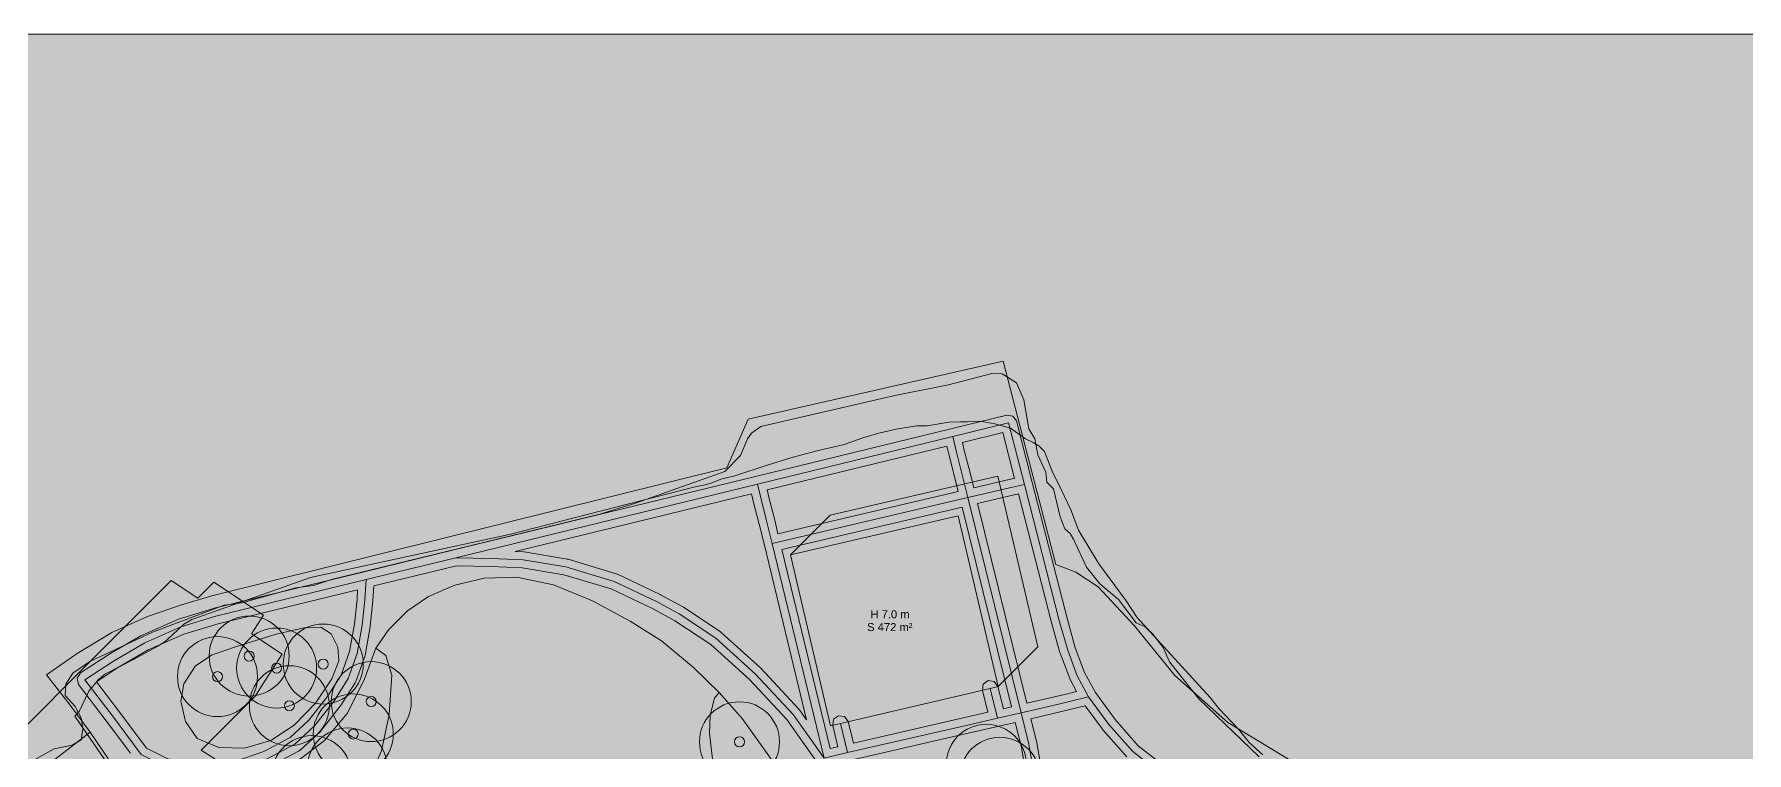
# Model space of a CAD drawing. Header units: metres. Extents: x -8 to 1190, y -11 to 1223.
# Drawn here: x 140 to 354, y 1128.8 to 1218.6 of the extents above; entities that cross this region are included whole.
import ezdxf

# ---------------------------------------------------------------- set-up
doc = ezdxf.new("R2010")
doc.units = ezdxf.units.M
doc.header["$MEASUREMENT"] = 0
for name, color, linetype, lineweight, true_color in [('TPX_BUILDING_AREAS_TEXT', 7, 'CONTINUOUS', 0, 0x000000), ('TPX_BUILDING_HEIGHTS_TEXT', 7, 'CONTINUOUS', 0, 0x000000), ('TPX_BUILDINGS', 7, 'CONTINUOUS', 0, 0x000000), ('TPX_BUILDINGS_HATCH', 7, 'CONTINUOUS', 0, 0xf0f0f0), ('TPX_BUILDINGS_SHADOWS_HATCH', 7, 'CONTINUOUS', 0, 0x000000), ('TPX_BUILDINGS_SHADOWS_OUTLINES', 7, 'CONTINUOUS', 0, 0x000000), ('TPX_CADASTRES', 7, 'CONTINUOUS', 0, 0x646464), ('TPX_CONTOUR_LINES_5M', 7, 'CONTINUOUS', 0, 0x969696), ('TPX_FRAME_PROJECT', 7, 'CONTINUOUS', 0, 0x000000), ('TPX_ROADS_AXES', 7, 'CONTINUOUS', 0, 0x323232), ('TPX_ROADS_CONTOURS', 7, 'CONTINUOUS', 0, 0x646464), ('TPX_VEGETATION_GREEN_SPACES', 7, 'CONTINUOUS', 0, 0x58ba48), ('TPX_VEGETATION_GREEN_SPACES_HATCH', 7, 'CONTINUOUS', 0, 0x58ba48), ('TPX_VEGETATION_TREES_INDIVIDUAL', 7, 'CONTINUOUS', 0, 0x136734), ('TPX_WATERWAYS', 7, 'CONTINUOUS', 0, 0x7aafdf), ('TPX_WATERWAYS_HATCH', 7, 'CONTINUOUS', 0, 0x7aafdf)]:
    doc.layers.add(name, color=color, linetype=linetype, lineweight=lineweight, true_color=true_color)
doc.styles.add('TPX_TEXTE', font='arial.ttf')

# ---------------------------------------------------------------- blocks, each defined once
blk = doc.blocks.new('TREETR006_CR050')
at = {"layer": 'TPX_VEGETATION_TREES_INDIVIDUAL'}
for radius in [5, 0.625]:
    blk.add_circle((0, 0, 0.04), radius, dxfattribs=at)

msp = doc.modelspace()

# ---------------------------------------------------------------- hatches: boundary and pattern name
at = {"layer": 'TPX_BUILDINGS_HATCH'}
msp.add_hatch(color=256, dxfattribs=at).paths.add_polyline_path([(255.44, 1158.44), (234.49, 1153.54), (239.49, 1132.19), (240.74, 1132.48), (259.44, 1136.86), (260.44, 1137.09), (255.44, 1158.44)])
at = {"layer": 'TPX_BUILDINGS_SHADOWS_HATCH'}
for points in [[(239.44, 1158.49), (234.49, 1153.54), (255.44, 1158.44), (260.44, 1137.09), (265.39, 1142.04), (260.39, 1163.39), (239.44, 1158.49)], [(96.74, 1066.75), (91.64, 1058.82), (95.47, 1056.28), (94.49, 1054.67), (92.12, 1051.07), (150.74, 1109.69), (153.11, 1113.29), (154.09, 1114.9), (152.4, 1116.02), (159.2, 1122.83), (162.55, 1128.04), (160.86, 1129.16), (167.63, 1135.93), (168.4, 1137.15), (170.98, 1141.14), (167.13, 1143.68), (168.64, 1146.03), (162.43, 1150.14), (160.42, 1148.13), (157.1, 1150.33), (98.48, 1091.71), (102.31, 1089.17), (103.81, 1091.52), (110.02, 1087.41), (108.51, 1085.06), (112.36, 1082.52), (109.78, 1078.53), (109.01, 1077.31), (105.17, 1079.86), (100.09, 1071.96), (103.94, 1069.42), (100.58, 1064.21), (96.74, 1066.75)]]:
    msp.add_hatch(color=256, dxfattribs=at).paths.add_polyline_path(points)
at = {"layer": 'TPX_VEGETATION_GREEN_SPACES_HATCH'}
for points in [[(0, 946.95), (0, 748.38), (1.31, 752.54), (3.68, 758.98), (6.18, 765.81), (7.04, 769.09), (7.68, 771.52), (8.36, 774.1), (8.58, 774.97), (10.02, 782.12), (11.48, 793.14), (12.1, 803.39), (13.01, 814.47), (13.87, 823.96), (14.22, 828.87), (14.35, 830.78), (14.48, 832.11), (15.05, 839.73), (17.03, 857.82), (17.14, 858.81), (18.41, 871.02), (22.6, 871.19), (28, 870.09), (29.63, 870.42), (66.84, 873.86), (69.33, 877.17), (70.64, 878.65), (71.45, 879.38), (72.23, 879.52), (72.99, 878.95), (77.42, 900.8), (81.56, 922.88), (82.26, 923.22), (85.47, 922.63), (85.77, 924.24), (86.11, 926.04), (86.54, 928.42), (86.97, 930.73), (89.12, 942.26), (89.73, 944.01), (90.69, 945.45), (92.03, 946.57), (93.5, 947.2), (95.23, 947.38), (115.7, 948.85), (117.33, 949.18), (118.76, 949.67), (119.86, 950.6), (120.69, 951.98), (125.22, 961.69), (130.85, 974.01), (132.57, 977.77), (134.39, 981.76), (142.7, 999.97), (145.24, 1005.52), (185.84, 1013.05), (217.83, 1018.96), (223.71, 1020.26), (221.84, 1029.13), (218.88, 1043.16), (217.58, 1049.33), (217.01, 1052.03), (215.68, 1058.31), (215.05, 1061.27), (214.08, 1065.92), (212.22, 1074.71), (211.56, 1077.85), (241.43, 1084.13), (243.06, 1076.42), (246.19, 1061.55), (248.12, 1052.43), (248.93, 1048.59), (250.85, 1039.5), (253.62, 1026.2), (259.73, 1027.35), (266.95, 1028.75), (258.3, 1072.96), (255.77, 1085.84), (296.74, 1093.81), (313.88, 1097.15), (316.41, 1097.64), (334.66, 1101.2), (378.18, 1109.74), (389.82, 1112.03), (387.91, 1124.13), (401.49, 1126.84), (484.15, 1142.34), (485.48, 1142.62), (487.78, 1143.04), (498.8, 1145.1), (500.98, 1145.51), (530.38, 1150.99), (533.24, 1151.54), (574.75, 1159.4), (574.1, 1163.4), (563.36, 1215.93), (563, 1218.59), (401.94, 1218.59), (401.47, 1216.75), (400.39, 1208.81), (401.16, 1205.6), (402.53, 1203.12), (403.3, 1200.46), (403.67, 1197.11), (402.52, 1193.65), (399.97, 1187.73), (396.85, 1182.79), (394.1, 1179.23), (389.84, 1175.05), (384.07, 1168.9), (379.71, 1165.1), (377.59, 1162.91), (376.46, 1159.99), (375.71, 1155.78), (375.78, 1138.41), (375.81, 1129.84), (373.86, 1128.02), (371.07, 1126.67), (366.58, 1125.46), (336.55, 1120.38), (326.68, 1119.79), (315.15, 1121.43), (307.05, 1123.19), (299.46, 1126.34), (289.16, 1132.6), (282.52, 1138.46), (277.47, 1144.68), (272.95, 1149.57), (270.14, 1151.39), (267.65, 1152.32), (261.09, 1177.74), (229.2, 1170.51), (226.55, 1164.41), (162.2, 1148.41), (158.41, 1147.29), (154.16, 1145.85), (149.7, 1143.84), (145.34, 1141.24), (141.54, 1138.54), (144.46, 1134.75), (146.98, 1131.4), (133.62, 1121.1), (131.09, 1124.45), (127.13, 1129.25), (123.84, 1130.33), (91.75, 1110.02), (87.45, 1107.29), (81.28, 1097.36), (59.82, 1062.76), (60.31, 1059.01), (64.63, 1055.95), (65.7, 1053.33), (68.24, 1052.74), (77.37, 1046.68), (77.54, 1047.76), (83.88, 1043.56), (77.85, 1039.96), (76.21, 1040.6), (73.52, 1029.16), (75.27, 1028.71), (74.5, 1025.64), (72.79, 1026.02), (71.15, 1019.08), (69.93, 1013.93), (69.08, 1010.4), (68.15, 1005.55), (76.96, 1000.05), (84.54, 995.29), (84.06, 992.66), (81.26, 985.85), (77.92, 979.36), (76.05, 976.38), (32.69, 993.15), (31.52, 985.11), (31.23, 982.73), (28.61, 961.39), (31.66, 960.68), (32.35, 960.51), (33.03, 960.34), (57.92, 954.73), (58.66, 954.55), (59.41, 954.37), (63.72, 953.35), (60.59, 933.97), (0, 946.95)], [(145.34, 1141.24), (141.54, 1138.54), (144.46, 1134.75), (146.98, 1131.4), (180.4, 1082.19), (183.32, 1077.88), (186.64, 1072.99), (192.87, 1074.19), (208.32, 1077.14), (211.56, 1077.85), (241.43, 1084.13), (247.79, 1084.97), (255.77, 1085.84), (296.74, 1093.81), (313.88, 1097.15), (316.41, 1097.64), (334.66, 1101.2), (378.18, 1109.74), (389.82, 1112.03), (387.91, 1124.13), (375.81, 1129.84), (373.86, 1128.02), (371.07, 1126.67), (366.58, 1125.46), (336.55, 1120.38), (326.68, 1119.79), (315.15, 1121.43), (307.05, 1123.19), (299.46, 1126.34), (289.16, 1132.6), (282.52, 1138.46), (277.47, 1144.68), (272.95, 1149.57), (270.14, 1151.39), (267.65, 1152.32), (261.09, 1177.74), (229.2, 1170.51), (226.55, 1164.41), (162.2, 1148.41), (158.41, 1147.29), (154.16, 1145.85), (149.7, 1143.84), (145.34, 1141.24)], [(135.6, 1085.94), (134, 1086.03), (135.03, 1080.73), (136.63, 1075.99), (138.71, 1072.07), (142.03, 1069.07), (146.5, 1066.43), (151.98, 1065.27), (156.9, 1065.53), (162.59, 1067.21), (167.48, 1069.57), (167.32, 1072.14), (168, 1075.25), (169.05, 1078.43), (171.07, 1082.42), (174.15, 1086.77), (178.48, 1090.4), (184.02, 1093.88), (188.44, 1096.21), (193.45, 1098.04), (197.51, 1099.09), (201.82, 1100), (206.53, 1100.54), (210.91, 1100.66), (216.07, 1100.43), (221.63, 1099.53), (226.47, 1097.91), (230.3, 1096.63), (233.61, 1096.25), (237.08, 1096.44), (239.16, 1096.47), (241.09, 1096.17), (241.33, 1100.61), (240.78, 1105.99), (239.26, 1112.02), (237.78, 1116.32), (236.66, 1115.86), (234.76, 1115.95), (231.93, 1117.04), (229.53, 1118.43), (227.65, 1120.43), (225.96, 1123.95), (224.78, 1127.69), (224.38, 1131.27), (224.46, 1133.52), (225, 1135.62), (225.57, 1136.34), (222.37, 1139.49), (218.37, 1142.81), (214.48, 1145.28), (209.77, 1147.78), (204.86, 1149.82), (200.28, 1150.74), (196.2, 1150.63), (192.57, 1149.74), (189.27, 1148.36), (186.65, 1146.57), (184.27, 1144.16), (182.66, 1141.88), (183.94, 1140.96), (184.67, 1138.52), (184.36, 1133.59), (183.38, 1129.04), (180.82, 1123.23), (177.41, 1119.71), (172.92, 1116.75), (167.96, 1114.82), (162.52, 1113.95), (157.31, 1113.48), (152.31, 1112.4), (148.81, 1110.86), (145.7, 1108.11), (143.4, 1105.05), (142.08, 1100.41), (140.99, 1095.8), (140.29, 1091.1), (139.38, 1088.82), (137.42, 1086.91), (135.6, 1085.94)], [(158.7, 1137.43), (158.3, 1135.27), (158.9, 1132.72), (160.34, 1130.6), (163.07, 1129.48), (166.25, 1129.38), (169.55, 1130.37), (172.46, 1132.28), (175.14, 1135), (177.18, 1138.05), (178.04, 1140.31), (177.92, 1142.03), (177.09, 1143.67), (175.82, 1144.51), (173.69, 1144.41), (170.22, 1143.65), (165.37, 1142.14), (162.23, 1141.07), (160.16, 1139.67), (158.7, 1137.43)], [(133.8, 1091.91), (133.74, 1088.79), (134, 1086.03), (135.6, 1085.94), (137.42, 1086.91), (139.38, 1088.82), (140.29, 1091.1), (140.99, 1095.8), (142.08, 1100.41), (143.4, 1105.05), (145.7, 1108.11), (148.81, 1110.86), (152.31, 1112.4), (157.31, 1113.48), (162.52, 1113.95), (167.96, 1114.82), (172.92, 1116.75), (177.41, 1119.71), (180.82, 1123.23), (183.38, 1129.04), (184.36, 1133.59), (184.67, 1138.52), (183.94, 1140.96), (182.66, 1141.88), (181.23, 1137.93), (179.1, 1133.73), (176.24, 1130.29), (172.41, 1127.43), (168.43, 1125.48), (163.41, 1123.7), (158.66, 1122.14), (154.9, 1121.03), (150.94, 1119.06), (147.58, 1116.95), (144.74, 1114.77), (142.24, 1111.89), (141.25, 1110.54), (139.13, 1107.66), (136.6, 1102.24), (135.08, 1097.66), (134.13, 1093.63), (133.8, 1091.91)], [(224.46, 1133.52), (224.38, 1131.27), (224.78, 1127.69), (225.96, 1123.95), (227.65, 1120.43), (229.53, 1118.43), (231.93, 1117.04), (234.76, 1115.95), (236.66, 1115.86), (237.78, 1116.32), (236.94, 1119), (235.21, 1122.65), (232.2, 1127.85), (228.45, 1133.09), (225.57, 1136.34), (225, 1135.62), (224.46, 1133.52)]]:
    msp.add_hatch(color=256, dxfattribs=at).paths.add_polyline_path(points)
at = {"layer": 'TPX_WATERWAYS_HATCH'}
msp.add_hatch(color=256, dxfattribs=at).paths.add_polyline_path([(0, 1218.59), (0, 946.95), (60.59, 933.97), (63.72, 953.35), (59.41, 954.37), (58.66, 954.55), (57.92, 954.73), (33.03, 960.34), (32.35, 960.51), (31.66, 960.68), (28.61, 961.39), (30.95, 980.52), (31.23, 982.73), (31.52, 985.11), (32.69, 993.15), (68.12, 979.37), (76.05, 976.38), (77.92, 979.36), (81.26, 985.85), (84.06, 992.66), (84.54, 995.29), (76.96, 1000.05), (68.15, 1005.55), (64.83, 1005.08), (60.63, 1007.74), (55.09, 1009.55), (60.33, 1030.11), (58.67, 1030.53), (57.47, 1025.6), (56.98, 1023.58), (48.69, 1025.81), (49.2, 1027.86), (54.73, 1050.66), (55.25, 1052.8), (63.55, 1050.68), (63.02, 1048.51), (62.23, 1045.21), (63.81, 1044.79), (65.7, 1053.33), (64.63, 1055.95), (60.31, 1059.01), (59.82, 1062.76), (61.27, 1065.1), (66.36, 1073.33), (69.94, 1079.11), (73.99, 1085.67), (81.28, 1097.36), (87.45, 1107.29), (91.75, 1110.02), (123.84, 1130.33), (127.13, 1129.25), (131.09, 1124.45), (133.62, 1121.1), (146.98, 1131.4), (144.46, 1134.75), (141.54, 1138.54), (145.34, 1141.24), (149.7, 1143.84), (154.16, 1145.85), (158.41, 1147.29), (162.2, 1148.41), (226.55, 1164.41), (229.2, 1170.51), (261.09, 1177.74), (267.65, 1152.32), (270.14, 1151.39), (272.95, 1149.57), (277.47, 1144.68), (282.52, 1138.46), (289.16, 1132.6), (299.46, 1126.34), (307.05, 1123.19), (315.15, 1121.43), (326.68, 1119.79), (336.55, 1120.38), (366.58, 1125.46), (371.07, 1126.67), (373.86, 1128.02), (375.81, 1129.84), (375.78, 1138.41), (375.71, 1155.78), (376.46, 1159.99), (377.59, 1162.91), (379.71, 1165.1), (384.07, 1168.9), (389.84, 1175.05), (394.1, 1179.23), (396.85, 1182.79), (399.97, 1187.73), (402.52, 1193.65), (403.67, 1197.11), (403.3, 1200.46), (402.53, 1203.12), (401.16, 1205.6), (400.39, 1208.81), (401.47, 1216.75), (401.94, 1218.59), (0, 1218.59)])
msp.add_hatch(color=256, dxfattribs=at).paths.add_polyline_path([(0, 1218.59), (0, 946.95), (60.59, 933.97), (63.72, 953.35), (59.41, 954.37), (58.66, 954.55), (57.92, 954.73), (33.03, 960.34), (32.35, 960.51), (31.66, 960.68), (28.61, 961.39), (30.95, 980.52), (31.23, 982.73), (31.52, 985.11), (32.69, 993.15), (68.12, 979.37), (76.05, 976.38), (77.92, 979.36), (81.26, 985.85), (84.06, 992.66), (84.54, 995.29), (76.96, 1000.05), (68.15, 1005.55), (64.83, 1005.08), (60.63, 1007.74), (55.09, 1009.55), (60.33, 1030.11), (58.67, 1030.53), (57.47, 1025.6), (56.98, 1023.58), (48.69, 1025.81), (49.2, 1027.86), (54.73, 1050.66), (55.25, 1052.8), (63.55, 1050.68), (63.02, 1048.51), (62.23, 1045.21), (63.81, 1044.79), (65.7, 1053.33), (64.63, 1055.95), (60.31, 1059.01), (59.82, 1062.76), (61.27, 1065.1), (66.36, 1073.33), (69.94, 1079.11), (73.99, 1085.67), (81.28, 1097.36), (87.45, 1107.29), (91.75, 1110.02), (123.84, 1130.33), (127.13, 1129.25), (131.09, 1124.45), (133.62, 1121.1), (146.98, 1131.4), (144.46, 1134.75), (141.54, 1138.54), (145.34, 1141.24), (149.7, 1143.84), (154.16, 1145.85), (158.41, 1147.29), (162.2, 1148.41), (226.55, 1164.41), (229.2, 1170.51), (261.09, 1177.74), (267.65, 1152.32), (270.14, 1151.39), (272.95, 1149.57), (277.47, 1144.68), (282.52, 1138.46), (289.16, 1132.6), (299.46, 1126.34), (307.05, 1123.19), (315.15, 1121.43), (326.68, 1119.79), (336.55, 1120.38), (366.58, 1125.46), (371.07, 1126.67), (373.86, 1128.02), (375.81, 1129.84), (375.78, 1138.41), (375.71, 1155.78), (376.46, 1159.99), (377.59, 1162.91), (379.71, 1165.1), (384.07, 1168.9), (389.84, 1175.05), (394.1, 1179.23), (396.85, 1182.79), (399.97, 1187.73), (402.52, 1193.65), (403.67, 1197.11), (403.3, 1200.46), (402.53, 1203.12), (401.16, 1205.6), (400.39, 1208.81), (401.47, 1216.75), (401.94, 1218.59), (0, 1218.59)])

# ---------------------------------------------------------------- linework, layer by layer
at = {"layer": 'TPX_BUILDINGS', "elevation": 0.04}
msp.add_lwpolyline([(255.44, 1158.44), (234.49, 1153.54), (239.49, 1132.19), (240.74, 1132.48), (259.44, 1136.86), (260.44, 1137.09)], close=True, dxfattribs=at)
at = {"layer": 'TPX_BUILDINGS_SHADOWS_OUTLINES', "elevation": 0.04}
msp.add_lwpolyline([(239.44, 1158.49), (234.49, 1153.54), (255.44, 1158.44), (260.44, 1137.09), (265.39, 1142.04), (260.39, 1163.39)], close=True, dxfattribs=at)
msp.add_lwpolyline([(92.12, 1051.07), (150.74, 1109.69), (153.11, 1113.29), (154.09, 1114.9), (152.4, 1116.02), (159.2, 1122.83), (162.55, 1128.04), (160.86, 1129.16), (167.63, 1135.93), (168.4, 1137.15), (170.98, 1141.14), (167.13, 1143.68), (168.64, 1146.03), (162.43, 1150.14), (160.42, 1148.13), (157.1, 1150.33), (98.48, 1091.71)], dxfattribs=at)
at = {"layer": 'TPX_CADASTRES', "elevation": 0.02}
msp.add_lwpolyline([(293.54, 1128.56), (291.82, 1130.12), (291.15, 1130.94), (290.47, 1131.76), (288.03, 1134.33), (286.92, 1135.74), (280.28, 1143.02), (277.79, 1145.78), (276.44, 1147.82), (273.04, 1152.42), (270.5, 1156.64), (269.52, 1159.16), (268.35, 1161.64), (267.21, 1164.02), (266.25, 1166.45), (265.51, 1167.16), (264.83, 1167.59), (263.85, 1168.05), (261.99, 1169.38), (260.03, 1169.9), (258.21, 1170.25), (256.59, 1170.17), (255.72, 1170.16), (254.28, 1170.11), (251.58, 1169.67), (250.23, 1169.65), (247.72, 1169.26), (245.52, 1168.74), (243.53, 1168.17), (241.21, 1167.33), (237.64, 1166.49), (234.55, 1165.66), (231.58, 1164.76), (227.55, 1163.42), (225.81, 1163.01), (224.57, 1162.52), (223.85, 1162.3), (222.6, 1162.06), (199.32, 1156.08), (174.5, 1150.72), (159.7, 1145.46), (158.68, 1144.88), (157.3, 1143.6), (156.29, 1142.69), (155.28, 1142.06), (152.46, 1140.51), (148.88, 1138.68), (147.99, 1137.93), (147.43, 1137.26), (146.83, 1136.53), (145.99, 1134.76), (145.59, 1133.98), (145.07, 1133.39), (186.94, 1072.48)], dxfattribs=at)
at = {"layer": 'TPX_CONTOUR_LINES_5M', "elevation": 0.05}
msp.add_lwpolyline([(293.06, 1128.31), (285.53, 1135.54), (281.84, 1140.16), (281.06, 1141.95), (279.78, 1143.65), (278.82, 1144.57), (277.7, 1145.04), (275.47, 1147.95), (273.17, 1149.92), (271.5, 1152.02), (269.88, 1155.5), (269.46, 1156.2), (268.76, 1156.78), (268.19, 1158.29), (267.38, 1161.78), (266.53, 1162.64), (266.42, 1163.87), (265.41, 1166.04), (265.03, 1168.05), (264.29, 1169.31), (263.65, 1172.93), (262.74, 1175.02), (260.94, 1176.17), (259.82, 1176.23), (254.23, 1174.77), (247.53, 1173.46), (230.77, 1169.59), (229.63, 1168.75), (229.11, 1168.05), (228.25, 1165.96), (226.3, 1163.98), (215.12, 1159.99), (210.65, 1158.63), (177.13, 1150.48), (174.89, 1149.72), (172.66, 1149.42), (165.95, 1147.56), (163.72, 1147.24), (154.78, 1143.87), (146.95, 1140.21), (144.82, 1138.77), (143.95, 1137.38), (143.84, 1135.98), (145.12, 1134.59), (145.87, 1133.19), (146.07, 1131.8), (145.84, 1130.44), (144.72, 1129.78), (142.48, 1129.29), (140.25, 1128.07)], dxfattribs=at)
at = {"layer": 'TPX_FRAME_PROJECT', "elevation": 0}
msp.add_lwpolyline([(0, 0), (1184.57, 0), (1184.57, 1218.59), (0, 1218.59)], close=True, dxfattribs=at)
at = {"layer": 'TPX_ROADS_AXES', "elevation": 0.03}
for points in [[(281.35, 1125.78), (277.27, 1128.97), (274.29, 1132.36), (271.74, 1135.81), (270.33, 1138.43), (269.14, 1141.63), (268.13, 1145.19), (263.73, 1162.34), (261.75, 1170.04), (254.77, 1168.33), (230.37, 1162.38), (192.66, 1153.19), (181.45, 1150.46), (162.7, 1145.9), (158.33, 1144.55), (153.79, 1142.55), (149.88, 1140.27), (146.33, 1137.95)], [(255.24, 1166.36), (254.77, 1168.33)], [(255.92, 1163.73), (255.24, 1166.36)], [(230.37, 1162.38), (230.86, 1160.35)], [(255.92, 1163.73), (256.66, 1160.71), (263.31, 1133.8), (264.29, 1129.88), (264.84, 1126.75), (264.93, 1125.89), (265.16, 1123.55), (265.27, 1119.89), (265.88, 1116.1), (267.28, 1112.6), (268.53, 1110.96), (269.91, 1109.84), (271.58, 1109.01), (274.62, 1108.16), (277.63, 1107.64), (281.36, 1107.22), (286.33, 1107.08), (290.89, 1107.35), (294.64, 1107.68), (299.94, 1108.44), (308.62, 1110.18)], [(262.23, 1162.01), (263.73, 1162.34)], [(230.86, 1160.35), (231.55, 1157.62)], [(232.2, 1154.98), (256.66, 1160.71), (259.92, 1161.48)], [(259.92, 1161.48), (262.23, 1162.01)], [(231.55, 1157.62), (232.2, 1154.98), (238.7, 1128.14), (241.64, 1128.83), (256.83, 1132.32), (260.37, 1133.13), (263.31, 1133.8), (266.57, 1134.57)], [(238.7, 1128.14), (234.81, 1133.6), (230.07, 1138.69), (225.15, 1143.12), (220.58, 1146.16), (217.77, 1147.7), (212.44, 1150.23), (206.41, 1152.04), (201.07, 1152.93), (197.09, 1153.11), (192.66, 1153.19)], [(153.36, 1128.62), (156.36, 1127.11), (160.75, 1126.36), (165.25, 1126.75), (169.09, 1128.07), (172.56, 1129.89), (175.03, 1132.19), (177.42, 1135.24), (179.23, 1138.08), (180.36, 1141.2), (180.99, 1144.74), (181.32, 1147.91), (181.45, 1150.46)], [(146.33, 1137.95), (149.79, 1133.42), (153.36, 1128.62)], [(259.44, 1136.86), (260.37, 1133.13)], [(266.57, 1134.57), (269.18, 1135.18)], [(269.18, 1135.18), (271.74, 1135.81)], [(240.74, 1132.48), (241.64, 1128.83)]]:
    msp.add_lwpolyline(points, dxfattribs=at)
at = {"layer": 'TPX_ROADS_CONTOURS', "elevation": 0.03}
for points in [[(281.98, 1126.56), (277.96, 1129.7), (275.07, 1132.99), (272.59, 1136.35), (271.24, 1138.85), (270.09, 1141.94), (269.1, 1145.45), (264.69, 1162.59), (262.72, 1170.28), (262.26, 1170.89), (261.51, 1171.01), (254.54, 1169.3), (230.13, 1163.35), (192.42, 1154.16), (181.22, 1151.43), (162.46, 1146.87), (162.4, 1146.85), (158.03, 1145.51), (157.92, 1145.47), (153.39, 1143.47), (153.29, 1143.42), (149.37, 1141.14), (149.33, 1141.11), (145.78, 1138.79), (145.34, 1138.12), (145.53, 1137.34), (148.99, 1132.81), (152.02, 1128.76)], [(169.55, 1127.18), (173.02, 1129), (173.24, 1129.16), (175.71, 1131.45), (175.81, 1131.57), (178.2, 1134.62), (178.26, 1134.7), (180.08, 1137.54), (180.17, 1137.74), (181.3, 1140.86), (181.34, 1141.02), (181.98, 1144.57), (181.99, 1144.64), (182.32, 1147.8), (182.32, 1147.85), (182.42, 1149.66), (192.77, 1152.19), (197.06, 1152.11), (200.96, 1151.93), (206.18, 1151.06), (212.08, 1149.29), (217.32, 1146.81), (220.06, 1145.31), (224.54, 1142.33), (229.37, 1137.97), (234.03, 1132.97), (237.76, 1127.73)], [(265.82, 1126.92), (265.27, 1130.05), (265.26, 1130.12), (264.53, 1133.06), (269.41, 1134.21), (271.33, 1134.68), (273.49, 1131.77), (273.54, 1131.7), (276.52, 1128.31)]]:
    msp.add_lwpolyline(points, dxfattribs=at)
for points in [[(255.97, 1167.6), (261.03, 1168.83), (262.5, 1163.1), (262, 1162.99), (259.69, 1162.45), (257.4, 1161.91), (256.89, 1163.97), (256.21, 1166.6)], [(231.57, 1161.65), (254.03, 1167.12), (254.27, 1166.11), (254.95, 1163.49), (255.45, 1161.45), (232.93, 1156.18), (232.52, 1157.86), (231.83, 1160.59)], [(200.1, 1153.97), (229.63, 1161.17), (229.89, 1160.1), (230.58, 1157.38), (231.23, 1154.74), (236.51, 1132.95), (235.63, 1134.18), (235.54, 1134.28), (230.8, 1139.37), (230.74, 1139.43), (225.82, 1143.86), (225.71, 1143.95), (221.13, 1146.99), (221.06, 1147.04), (218.25, 1148.57), (218.2, 1148.6), (212.87, 1151.13), (212.73, 1151.18), (206.7, 1153), (206.57, 1153.02), (201.23, 1153.92), (201.11, 1153.93)], [(257.88, 1159.97), (260.15, 1160.51), (262.45, 1161.04), (263, 1161.16), (267.16, 1144.94), (268.17, 1141.36), (268.2, 1141.28), (269.39, 1138.08), (269.45, 1137.96), (270.25, 1136.47), (268.94, 1136.15), (264.05, 1135)], [(233.41, 1154.23), (255.93, 1159.51), (262.1, 1134.55), (261.1, 1134.32), (260.41, 1137.1), (259.95, 1137.71), (259.2, 1137.83), (258.58, 1137.37), (258.47, 1136.61), (259.15, 1133.88), (256.61, 1133.29), (242.37, 1130.02), (241.71, 1132.72), (241.26, 1133.34), (240.5, 1133.45), (239.88, 1133), (239.77, 1132.24), (240.42, 1129.57), (239.44, 1129.34)], [(147.77, 1137.7), (150.4, 1139.42), (154.24, 1141.66), (158.68, 1143.62), (162.96, 1144.93), (180.39, 1149.17), (180.33, 1147.98), (180, 1144.88), (179.39, 1141.46), (178.33, 1138.52), (176.6, 1135.81), (174.29, 1132.87), (171.97, 1130.71), (168.69, 1128.99), (165.04, 1127.74), (160.79, 1127.37), (156.67, 1128.07), (154.03, 1129.41), (150.58, 1134.02)], [(239.89, 1127.39), (241.86, 1127.85), (257.06, 1131.34), (260.59, 1132.15), (262.58, 1132.61), (263.31, 1129.67), (263.85, 1126.61), (263.93, 1125.79), (264.16, 1123.48), (264.27, 1119.86), (264.28, 1119.73), (264.89, 1115.94), (264.95, 1115.72), (266.35, 1112.22), (266.49, 1111.99), (267.74, 1110.35), (267.9, 1110.18), (268.37, 1109.8), (262.37, 1104.41), (253.52, 1096.18), (249.9, 1092.97), (247.61, 1091.27), (242.09, 1117.36)]]:
    msp.add_lwpolyline(points, close=True, dxfattribs=at)
at = {"layer": 'TPX_VEGETATION_GREEN_SPACES', "elevation": 0}
for points in [[(366.58, 1125.46), (336.55, 1120.38), (326.68, 1119.79), (315.15, 1121.43), (307.05, 1123.19), (299.46, 1126.34), (289.16, 1132.6), (282.52, 1138.46), (277.47, 1144.68), (272.95, 1149.57), (270.14, 1151.39), (267.65, 1152.32), (261.09, 1177.74), (229.2, 1170.51), (226.55, 1164.41), (162.2, 1148.41), (158.41, 1147.29), (154.16, 1145.85), (149.7, 1143.84), (145.34, 1141.24), (141.54, 1138.54), (144.46, 1134.75), (146.98, 1131.4), (133.62, 1121.1)], [(299.46, 1126.34), (289.16, 1132.6), (282.52, 1138.46), (277.47, 1144.68), (272.95, 1149.57), (270.14, 1151.39), (267.65, 1152.32), (261.09, 1177.74), (229.2, 1170.51), (226.55, 1164.41), (162.2, 1148.41), (158.41, 1147.29), (154.16, 1145.85), (149.7, 1143.84), (145.34, 1141.24), (141.54, 1138.54), (144.46, 1134.75), (146.98, 1131.4), (180.4, 1082.19)], [(224.78, 1127.69), (224.38, 1131.27), (224.46, 1133.52), (225, 1135.62), (225.57, 1136.34), (222.37, 1139.49), (218.37, 1142.81), (214.48, 1145.28), (209.77, 1147.78), (204.86, 1149.82), (200.28, 1150.74), (196.2, 1150.63), (192.57, 1149.74), (189.27, 1148.36), (186.65, 1146.57), (184.27, 1144.16), (182.66, 1141.88), (183.94, 1140.96), (184.67, 1138.52), (184.36, 1133.59), (183.38, 1129.04), (180.82, 1123.23)], [(180.82, 1123.23), (183.38, 1129.04), (184.36, 1133.59), (184.67, 1138.52), (183.94, 1140.96), (182.66, 1141.88), (181.23, 1137.93), (179.1, 1133.73), (176.24, 1130.29), (172.41, 1127.43)]]:
    msp.add_lwpolyline(points, dxfattribs=at)
for points in [[(158.7, 1137.43), (158.3, 1135.27), (158.9, 1132.72), (160.34, 1130.6), (163.07, 1129.48), (166.25, 1129.38), (169.55, 1130.37), (172.46, 1132.28), (175.14, 1135), (177.18, 1138.05), (178.04, 1140.31), (177.92, 1142.03), (177.09, 1143.67), (175.82, 1144.51), (173.69, 1144.41), (170.22, 1143.65), (165.37, 1142.14), (162.23, 1141.07), (160.16, 1139.67)], [(224.46, 1133.52), (224.38, 1131.27), (224.78, 1127.69), (225.96, 1123.95), (227.65, 1120.43), (229.53, 1118.43), (231.93, 1117.04), (234.76, 1115.95), (236.66, 1115.86), (237.78, 1116.32), (236.94, 1119), (235.21, 1122.65), (232.2, 1127.85), (228.45, 1133.09), (225.57, 1136.34), (225, 1135.62)]]:
    msp.add_lwpolyline(points, close=True, dxfattribs=at)
at = {"layer": 'TPX_WATERWAYS', "elevation": 0.01}
for points in [[(401.94, 1218.59), (0, 1218.59), (0, 946.95)], [(401.94, 1218.59), (0, 1218.59), (0, 946.95)], [(133.62, 1121.1), (146.98, 1131.4), (144.46, 1134.75), (141.54, 1138.54), (145.34, 1141.24), (149.7, 1143.84), (154.16, 1145.85), (158.41, 1147.29), (162.2, 1148.41), (226.55, 1164.41), (229.2, 1170.51), (261.09, 1177.74), (267.65, 1152.32), (270.14, 1151.39), (272.95, 1149.57), (277.47, 1144.68), (282.52, 1138.46), (289.16, 1132.6), (299.46, 1126.34), (307.05, 1123.19), (315.15, 1121.43), (326.68, 1119.79), (336.55, 1120.38), (366.58, 1125.46)], [(133.62, 1121.1), (146.98, 1131.4), (144.46, 1134.75), (141.54, 1138.54), (145.34, 1141.24), (149.7, 1143.84), (154.16, 1145.85), (158.41, 1147.29), (162.2, 1148.41), (226.55, 1164.41), (229.2, 1170.51), (261.09, 1177.74), (267.65, 1152.32), (270.14, 1151.39), (272.95, 1149.57), (277.47, 1144.68), (282.52, 1138.46), (289.16, 1132.6), (299.46, 1126.34), (307.05, 1123.19), (315.15, 1121.43), (326.68, 1119.79), (336.55, 1120.38), (366.58, 1125.46)]]:
    msp.add_lwpolyline(points, dxfattribs=at)

# ---------------------------------------------------------------- block references
at = {"layer": 'TPX_VEGETATION_TREES_INDIVIDUAL'}
for p in [(166.85, 1140.9, 0.04), (162.89, 1138.33, 0.04), (170.28, 1139.4, 0.04), (176.1, 1139.9, 0.04), (171.87, 1134.69, 0.04), (182.1, 1135.21, 0.04), (179.85, 1131.16, 0.04), (228.12, 1130.18, 0.04), (258.96, 1127.38, 0.04), (174.67, 1125.96, 0.04), (179.13, 1126.92, 0.04), (260.66, 1125.76, 0.04)]:
    msp.add_blockref('TREETR006_CR050', p, dxfattribs=at)

# ---------------------------------------------------------------- texts
at = {"layer": 'TPX_BUILDING_AREAS_TEXT', "style": 'TPX_TEXTE'}
msp.add_text('S 472 m²', height=1, dxfattribs=at).set_placement((244.07, 1144.02, 0.05))
at = {"layer": 'TPX_BUILDING_HEIGHTS_TEXT', "style": 'TPX_TEXTE'}
msp.add_text('H 7.0 m', height=1, dxfattribs=at).set_placement((244.49, 1145.62, 0.05))

doc.saveas('drawing.dxf')
